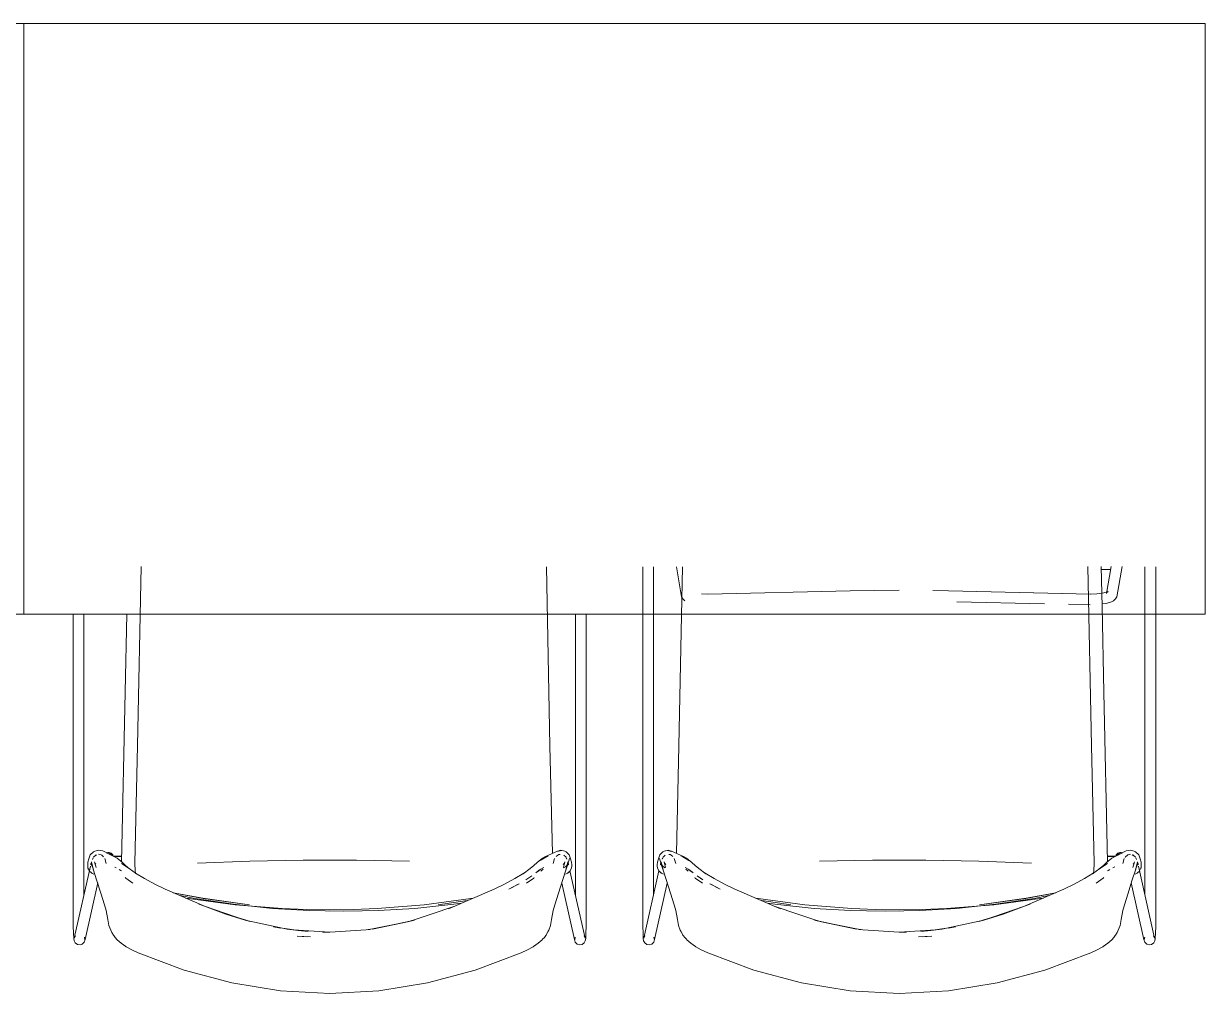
# Model space of a CAD drawing. Header units: millimetres. Extents: x 155927 to 326028, y -36033 to 97293.
# Drawn here: x 206002 to 207202, y 21746 to 22731 of the extents above; entities that cross this region are included whole.
import ezdxf

# ---------------------------------------------------------------- set-up
doc = ezdxf.new("R2010")
doc.units = ezdxf.units.MM
doc.header["$MEASUREMENT"] = 0
doc.layers.add('G-IMPT', color=8, linetype='CONTINUOUS', lineweight=9)
doc.layers.add('I-FURN', color=8, linetype='CONTINUOUS', lineweight=9)

msp = doc.modelspace()

# ---------------------------------------------------------------- linework, layer by layer
at = {"layer": 'G-IMPT'}
for p, q in [((206120.9, 22179.6), (206117.2, 21997.6)), ((206536.1, 21997.6), (206532.5, 22179.4)), ((206630.4, 22179.4), (206630.4, 21820.7)), ((206641.3, 21846.4), (206641.3, 22179.4)), ((206664.5, 22179.4), (206669.8, 22149.1)), ((206667.1, 21997.6), (206670.8, 22179.4)), ((207082.4, 22179.6), (207086, 21997.6)), ((207105.6, 22176.7), (207095.5, 22176.7)), ((207095.8, 22179.6), (207096.7, 22138.8)), ((207101.4, 22152.3), (207106.1, 22179.6)), ((207111.8, 22149.1), (207117.2, 22179.6)), ((207140.3, 22179.3), (207140.3, 21845.8)), ((207151.2, 22179.3), (207151.2, 21820.7)), ((206696.5, 22151.8), (206690.1, 22152)), ((206696.5, 22151.8), (206840.8, 22155.1)), ((206840.8, 22155.1), (206865.7, 22155.5)), ((206865.7, 22155.5), (206890.8, 22155.7)), ((206940.8, 22155.1), (206925, 22155.4)), ((207085.1, 22151.8), (206940.9, 22155)), ((207084.8, 22151.7), (206940.9, 22155)), ((207085.1, 22151.8), (207091.5, 22152)), ((207091.5, 22152), (207098.4, 22152.9)), ((207098.4, 22152.9), (207103, 22154.4)), ((207103, 22154.4), (207101.1, 22153)), ((207102.3, 22154.3), (207101.1, 22153)), ((207101.4, 22152.3), (207102.3, 22154.3)), ((206671.2, 22147), (206669.8, 22149.1)), ((206673.2, 22145), (206671.2, 22147)), ((207038.2, 22142), (206949.3, 22144)), ((207084.7, 22140.9), (207062.6, 22141.5)), ((207096.6, 22141.7), (207100.8, 22142.2)), ((207100.8, 22142.2), (207106.3, 22144)), ((207106.3, 22144), (207108.4, 22145)), ((207110.4, 22147), (207108.4, 22145)), ((207111.8, 22149.1), (207110.4, 22147)), ((206052.1, 22131.2), (206052.1, 21820.7)), ((206062.9, 22131.2), (206062.9, 21845.8)), ((206106.4, 22131.2), (206104.7, 22052.2)), ((206562, 21845.8), (206562, 22131.2)), ((206572.9, 22131.2), (206572.9, 21820.7)), ((207096.7, 22138.8), (207098.5, 22052.2)), ((206100.9, 21879.3), (206104.7, 22052.2)), ((207102.4, 21879.3), (207098.5, 22052.2)), ((206114.6, 21878.8), (206117.2, 21997.6)), ((206538.6, 21888.2), (206536.1, 21997.6)), ((206664.7, 21888.2), (206667.1, 21997.6)), ((207088.7, 21878.8), (207086, 21997.6)), ((206069.3, 21886.9), (206072.5, 21890)), ((206072.5, 21890), (206073.8, 21890.5)), ((206073.8, 21890.5), (206078, 21891.7)), ((206082.1, 21890.8), (206078, 21891.7)), ((206082.1, 21890.8), (206090.5, 21886.4)), ((206531.6, 21885.2), (206537.6, 21887.7)), ((206543.6, 21890.7), (206537.6, 21887.7)), ((206546.9, 21891.7), (206543.2, 21890.4)), ((206548.3, 21891.2), (206543.2, 21890.4)), ((206548.3, 21891.2), (206543.6, 21890.7)), ((206546.9, 21891.7), (206551.1, 21890.5)), ((206551.1, 21890.5), (206552.4, 21890)), ((206552.4, 21890), (206555.7, 21886.9)), ((206650.8, 21890), (206647.6, 21886.9)), ((206652.2, 21890.5), (206650.8, 21890)), ((206656.4, 21891.7), (206652.2, 21890.5)), ((206655, 21891.2), (206660, 21890.4)), ((206655, 21891.2), (206659.6, 21890.7)), ((206656.4, 21891.7), (206660, 21890.4)), ((206659.6, 21890.7), (206665.6, 21887.7)), ((206671.7, 21885.2), (206665.6, 21887.7)), ((207121.2, 21890.8), (207112.7, 21886.4)), ((207121.2, 21890.8), (207125.2, 21891.7)), ((207129.4, 21890.5), (207125.2, 21891.7)), ((207130.8, 21890), (207129.4, 21890.5)), ((207134, 21886.9), (207130.8, 21890)), ((206066.9, 21879.4), (206066.7, 21875.4)), ((206066.9, 21879.4), (206067.9, 21882.7)), ((206069.3, 21886.9), (206067.9, 21882.7)), ((206070.3, 21878.7), (206069.9, 21876.7)), ((206071.4, 21875.1), (206069.9, 21878.3)), ((206071.2, 21876.2), (206069.9, 21878.3)), ((206072.3, 21872.2), (206070.5, 21879.7)), ((206070.5, 21879.7), (206072.5, 21871.6)), ((206071.4, 21875.1), (206070.7, 21877.4)), ((206070.7, 21877.4), (206072.5, 21871.6)), ((206071.5, 21882.2), (206072.3, 21883.9)), ((206071.9, 21882.7), (206072.3, 21883.9)), ((206075.3, 21886.7), (206072.6, 21884.5)), ((206073.7, 21879.7), (206074.7, 21877.6)), ((206073.7, 21879.7), (206075.3, 21874.1)), ((206075, 21877.3), (206073.9, 21878.4)), ((206073.9, 21878.4), (206074.7, 21877.6)), ((206074.2, 21885.7), (206075.8, 21886.9)), ((206074.2, 21885.7), (206074.8, 21886.1)), ((206075, 21877.3), (206074.3, 21877.9)), ((206075.8, 21886.9), (206074.8, 21886.1)), ((206077.8, 21887.4), (206078.4, 21887.3)), ((206080.3, 21886.9), (206078.4, 21887.3)), ((206080.9, 21886.6), (206080.3, 21886.9)), ((206080.9, 21886.6), (206082.7, 21884.9)), ((206084.1, 21883), (206085.5, 21878.2)), ((206093.4, 21885.2), (206088.5, 21887.4)), ((206088.5, 21887.4), (206090.5, 21886.4)), ((206101.1, 21885.7), (206093, 21885.4)), ((206093.4, 21885.2), (206096.5, 21883.3)), ((206093.7, 21885), (206100, 21885.3)), ((206093.7, 21885), (206101.1, 21885.3)), ((206096.5, 21883.3), (206101.9, 21879)), ((206101.1, 21878.1), (206108.8, 21873)), ((206101.1, 21878.1), (206109.3, 21872.5)), ((206105.1, 21876), (206101.9, 21879)), ((206105.1, 21876), (206109.3, 21872.5)), ((206115, 21870.4), (206114.6, 21878.8)), ((206178.3, 21878.3), (206231.5, 21880.4)), ((206285.4, 21881.4), (206231.5, 21880.4)), ((206285.4, 21881.4), (206339.5, 21881.4)), ((206393.4, 21880.4), (206339.5, 21881.4)), ((206516.1, 21873), (206519.8, 21876)), ((206523, 21879), (206519.8, 21876)), ((206528.5, 21883.3), (206523, 21879)), ((206526.1, 21881.2), (206534.4, 21886)), ((206529.7, 21883.5), (206526.1, 21881.2)), ((206531.6, 21885.2), (206528.5, 21883.3)), ((206529.7, 21883.5), (206534.4, 21886)), ((206540.8, 21883.1), (206539.5, 21878.2)), ((206544, 21886.6), (206542.4, 21885.1)), ((206544, 21886.6), (206545, 21887.1)), ((206546.6, 21887.3), (206545, 21887.1)), ((206551, 21878.4), (206549.5, 21876.9)), ((206549.5, 21876.9), (206550.6, 21877.8)), ((206551.2, 21879.6), (206549.7, 21874.1)), ((206551.2, 21879.6), (206550, 21877.2)), ((206551, 21878.4), (206550, 21877.2)), ((206550.1, 21886.5), (206552.4, 21884.5)), ((206554.2, 21877.4), (206551.7, 21869.1)), ((206553.7, 21876.2), (206551.9, 21874.6)), ((206554.4, 21879.7), (206552.3, 21871.6)), ((206553.1, 21882.7), (206552.6, 21883.9)), ((206552.6, 21883.9), (206553.4, 21882.3)), ((206554.4, 21879.7), (206552.7, 21872.8)), ((206555.9, 21883), (206553.5, 21875.1)), ((206555, 21878.3), (206553.5, 21875.1)), ((206555, 21878.3), (206553.7, 21876.2)), ((206555.9, 21883), (206554.2, 21877.4)), ((206555, 21876.7), (206554.6, 21878.6)), ((206557.1, 21882.7), (206555.7, 21886.9)), ((206557.1, 21882.7), (206558, 21879.4)), ((206558, 21879.4), (206558.2, 21876.7)), ((206558.2, 21876.7), (206558.3, 21875.4)), ((206645.1, 21876.7), (206645, 21875.4)), ((206645.2, 21879.4), (206645.1, 21876.7)), ((206646.2, 21882.7), (206645.2, 21879.4)), ((206646.2, 21882.7), (206647.6, 21886.9)), ((206647.4, 21883), (206649, 21877.4)), ((206647.4, 21883), (206649.8, 21875.1)), ((206648.2, 21876.7), (206648.7, 21878.6)), ((206648.3, 21878.3), (206649.6, 21876.2)), ((206648.3, 21878.3), (206649.8, 21875.1)), ((206648.9, 21879.7), (206650.9, 21871.6)), ((206648.9, 21879.7), (206650.6, 21872.8)), ((206649, 21877.4), (206651.6, 21869.1)), ((206649.6, 21876.2), (206651.4, 21874.6)), ((206650.7, 21883.9), (206649.9, 21882.3)), ((206650.2, 21882.7), (206650.7, 21883.9)), ((206653.2, 21886.5), (206650.9, 21884.5)), ((206652.1, 21879.6), (206653.3, 21877.2)), ((206652.1, 21879.6), (206653.6, 21874.1)), ((206652.3, 21878.4), (206653.3, 21877.2)), ((206652.3, 21878.4), (206653.7, 21876.9)), ((206653.7, 21876.9), (206652.7, 21877.8)), ((206656.7, 21887.3), (206658.3, 21887.1)), ((206659.2, 21886.6), (206658.3, 21887.1)), ((206659.2, 21886.6), (206660.9, 21885.1)), ((206662.4, 21883.1), (206663.8, 21878.2)), ((206673.5, 21883.5), (206668.9, 21886)), ((206671.5, 21884.5), (206668.9, 21886)), ((206671.7, 21885.2), (206674.8, 21883.3)), ((206677.2, 21881.2), (206671.8, 21884.3)), ((206673.5, 21883.5), (206677.2, 21881.2)), ((206674.8, 21883.3), (206680.2, 21879)), ((206680.2, 21879), (206683.4, 21876)), ((206687.2, 21873), (206683.4, 21876)), ((206809.9, 21880.4), (206863.8, 21881.4)), ((206917.8, 21881.4), (206863.8, 21881.4)), ((206917.8, 21881.4), (206971.7, 21880.4)), ((207025, 21878.3), (206971.7, 21880.4)), ((207088.3, 21870.4), (207088.7, 21878.8)), ((207102.2, 21878.1), (207093.9, 21872.5)), ((207098.2, 21876), (207093.9, 21872.5)), ((207102.2, 21878.1), (207094.4, 21873)), ((207098.2, 21876), (207101.4, 21879)), ((207106.8, 21883.3), (207101.4, 21879)), ((207102.2, 21885.7), (207110.3, 21885.4)), ((207109.5, 21885), (207102.2, 21885.3)), ((207109.5, 21885), (207103.3, 21885.3)), ((207109.9, 21885.2), (207106.8, 21883.3)), ((207109.9, 21885.2), (207114.7, 21887.4)), ((207114.7, 21887.4), (207112.7, 21886.4)), ((207119.1, 21883), (207117.8, 21878.2)), ((207120.1, 21884.3), (207120.5, 21884.9)), ((207122.4, 21886.6), (207120.5, 21884.9)), ((207122.4, 21886.6), (207122.9, 21886.9)), ((207122.9, 21886.9), (207124.9, 21887.3)), ((207125.5, 21887.4), (207124.9, 21887.3)), ((207129, 21885.7), (207127.4, 21886.9)), ((207127.4, 21886.9), (207128.5, 21886.1)), ((207128, 21886.7), (207130.6, 21884.5)), ((207129.6, 21879.7), (207128, 21874.1)), ((207128.3, 21877.3), (207129.3, 21878.4)), ((207128.3, 21877.3), (207129, 21877.9)), ((207129, 21885.7), (207128.5, 21886.1)), ((207129.6, 21879.7), (207128.6, 21877.6)), ((207129.3, 21878.4), (207128.6, 21877.6)), ((207132.7, 21879.7), (207130.7, 21871.6)), ((207132.6, 21877.4), (207130.7, 21871.6)), ((207131.4, 21882.7), (207130.9, 21883.9)), ((207131.7, 21882.2), (207130.9, 21883.9)), ((207131, 21872.2), (207132.7, 21879.7)), ((207131.8, 21875.1), (207133.3, 21878.3)), ((207131.8, 21875.1), (207132.6, 21877.4)), ((207132, 21876.2), (207133.3, 21878.3)), ((207132.9, 21878.7), (207133.4, 21876.7)), ((207134, 21886.9), (207135.4, 21882.7)), ((207136.4, 21879.4), (207135.4, 21882.7)), ((207136.4, 21879.4), (207136.6, 21875.4)), ((206069.6, 21875.3), (206053.1, 21802.3)), ((206067, 21873.7), (206066.7, 21875.4)), ((206067, 21873.7), (206067, 21873.4)), ((206067, 21873.4), (206068.4, 21870.5)), ((206068.6, 21870.3), (206068.4, 21870.5)), ((206068.6, 21870.3), (206070.5, 21868.4)), ((206073, 21867.2), (206070.5, 21868.4)), ((206070.7, 21868.3), (206070.5, 21868.4)), ((206073.1, 21867.2), (206070.5, 21868.4)), ((206070.7, 21868.3), (206073.1, 21867.2)), ((206072.3, 21872.2), (206076.1, 21860.5)), ((206073, 21867.2), (206073.1, 21867.2)), ((206095.5, 21873.8), (206094.1, 21874.4)), ((206098.7, 21872.1), (206100.3, 21871)), ((206100.9, 21870.7), (206100.3, 21871)), ((206104.8, 21863.7), (206105.3, 21863.3)), ((206108.8, 21873), (206116.2, 21867.6)), ((206115.7, 21867.5), (206115, 21870.4)), ((206124.4, 21862.7), (206115.4, 21868.1)), ((206116.2, 21867.6), (206115.4, 21868.1)), ((206509.5, 21868.1), (206500.5, 21862.7)), ((206516.1, 21873), (206508.8, 21867.6)), ((206509.5, 21868.1), (206508.8, 21867.6)), ((206517.7, 21865.5), (206511.7, 21861.5)), ((206517.7, 21865.5), (206513.7, 21862.8)), ((206520.2, 21863.7), (206519.7, 21863.3)), ((206525, 21870.8), (206521.9, 21868.7)), ((206522.5, 21869.1), (206521.9, 21868.7)), ((206522.5, 21869.1), (206525, 21870.8)), ((206526.8, 21872.4), (206524.1, 21870.7)), ((206524.6, 21871), (206524.1, 21870.7)), ((206526.8, 21872.4), (206524.6, 21871)), ((206530, 21874), (206526.2, 21872.1)), ((206526.8, 21872.4), (206526.2, 21872.1)), ((206529.2, 21872.3), (206526.7, 21870.2)), ((206526.8, 21872.4), (206530, 21874)), ((206544.9, 21848), (206551.7, 21869.1)), ((206550, 21873.6), (206551.9, 21874.6)), ((206552, 21867.2), (206551.9, 21867.2)), ((206552, 21867.2), (206554.2, 21868.3)), ((206552.3, 21871.6), (206552.7, 21872.8)), ((206554.2, 21868.3), (206554.4, 21868.4)), ((206556.5, 21870.5), (206554.4, 21868.4)), ((206554.7, 21868.7), (206556.5, 21870.5)), ((206554.7, 21868.7), (206556.3, 21870.3)), ((206558, 21873.7), (206556.3, 21870.3)), ((206556.3, 21870.3), (206557.9, 21873.4)), ((206556.3, 21870.3), (206556.5, 21870.5)), ((206571.8, 21802.3), (206556.4, 21870.5)), ((206558, 21873.7), (206556.5, 21870.5)), ((206558, 21873.7), (206557.9, 21873.4)), ((206558, 21873.7), (206558.3, 21875.4)), ((206631.5, 21802.3), (206646.8, 21870.5)), ((206645.3, 21873.7), (206645, 21875.4)), ((206645.3, 21873.7), (206647, 21870.3)), ((206645.3, 21873.7), (206645.4, 21873.4)), ((206645.3, 21873.7), (206646.8, 21870.5)), ((206647, 21870.3), (206645.4, 21873.4)), ((206648.6, 21868.7), (206646.8, 21870.5)), ((206647, 21870.3), (206646.8, 21870.5)), ((206646.8, 21870.5), (206648.9, 21868.4)), ((206648.6, 21868.7), (206647, 21870.3)), ((206649.1, 21868.3), (206648.9, 21868.4)), ((206651.3, 21867.2), (206649.1, 21868.3)), ((206650.9, 21871.6), (206650.6, 21872.8)), ((206651.3, 21867.2), (206651.4, 21867.2)), ((206653.2, 21873.6), (206651.4, 21874.6)), ((206658.4, 21848), (206651.6, 21869.1)), ((206676.5, 21872.4), (206673.3, 21874)), ((206673.3, 21874), (206677, 21872.1)), ((206674.1, 21872.3), (206676.5, 21870.2)), ((206676.5, 21872.4), (206677, 21872.1)), ((206676.5, 21872.4), (206678.6, 21871)), ((206676.5, 21872.4), (206679.2, 21870.7)), ((206680.8, 21869.1), (206678.3, 21870.8)), ((206678.3, 21870.8), (206681.4, 21868.7)), ((206678.6, 21871), (206679.2, 21870.7)), ((206680.8, 21869.1), (206681.4, 21868.7)), ((206683.1, 21863.7), (206683.6, 21863.3)), ((206685.6, 21865.5), (206691.5, 21861.5)), ((206685.6, 21865.5), (206689.6, 21862.8)), ((206687.2, 21873), (206694.5, 21867.6)), ((206693.8, 21868.1), (206694.5, 21867.6)), ((206693.8, 21868.1), (206702.7, 21862.7)), ((207078.9, 21862.7), (207087.8, 21868.1)), ((207094.4, 21873), (207087.1, 21867.6)), ((207087.1, 21867.6), (207087.8, 21868.1)), ((207087.6, 21867.5), (207088.3, 21870.4)), ((207098.5, 21863.7), (207098, 21863.3)), ((207102.4, 21870.7), (207103, 21871)), ((207104.6, 21872.1), (207103, 21871)), ((207107.8, 21873.8), (207109.7, 21874.6)), ((207131, 21872.2), (207127.1, 21860.5)), ((207130.2, 21867.2), (207132.7, 21868.4)), ((207132.5, 21868.3), (207130.2, 21867.2)), ((207130.3, 21867.2), (207130.2, 21867.2)), ((207130.3, 21867.2), (207132.7, 21868.4)), ((207132.5, 21868.3), (207132.7, 21868.4)), ((207134.6, 21870.3), (207132.7, 21868.4)), ((207133.7, 21875.3), (207150.1, 21802.3)), ((207134.6, 21870.3), (207134.8, 21870.5)), ((207136.2, 21873.4), (207134.8, 21870.5)), ((207136.3, 21873.7), (207136.2, 21873.4)), ((207136.3, 21873.7), (207136.6, 21875.4)), ((206064, 21800.7), (206076.9, 21858.3)), ((206076.1, 21860.5), (206080, 21848)), ((206105.3, 21863.3), (206112.6, 21858)), ((206134.8, 21857.2), (206124.4, 21862.7)), ((206134.8, 21857.2), (206145.4, 21852)), ((206154.8, 21847.8), (206145.4, 21852)), ((206154.8, 21847.8), (206145.4, 21851.9)), ((206185.4, 21834.7), (206145.4, 21851.9)), ((206479.5, 21852), (206433.1, 21832.1)), ((206479.5, 21852), (206490.1, 21857.2)), ((206490.1, 21857.2), (206500.5, 21862.7)), ((206504.9, 21857.5), (206494.5, 21852)), ((206494.5, 21852), (206503.9, 21857)), ((206504.9, 21857.5), (206503.9, 21857)), ((206511.7, 21861.5), (206513.7, 21862.8)), ((206512.4, 21858), (206519.7, 21863.3)), ((206548.1, 21858.1), (206560.9, 21800.7)), ((206655.2, 21858.1), (206642.3, 21800.7)), ((206690.9, 21858), (206683.6, 21863.3)), ((206691.5, 21861.5), (206689.6, 21862.8)), ((206698.4, 21857.5), (206708.8, 21852)), ((206698.4, 21857.5), (206699.3, 21857)), ((206708.8, 21852), (206699.3, 21857)), ((206713.2, 21857.2), (206702.7, 21862.7)), ((206723.8, 21852), (206713.2, 21857.2)), ((206723.8, 21852), (206770.2, 21832.1)), ((207017.9, 21834.7), (207057.9, 21851.9)), ((207048.5, 21847.8), (207057.8, 21852)), ((207048.5, 21847.8), (207057.9, 21851.9)), ((207068.4, 21857.2), (207057.8, 21852)), ((207068.4, 21857.2), (207078.9, 21862.7)), ((207098, 21863.3), (207090.7, 21858)), ((207127.1, 21860.5), (207123.3, 21848)), ((207139.3, 21800.7), (207126.4, 21858.3)), ((206080, 21848), (206083.9, 21836)), ((206183.8, 21842.6), (206153.5, 21848.4)), ((206153.5, 21848.4), (206183.6, 21842.7)), ((206175.6, 21842.5), (206160.5, 21845.4)), ((206169.2, 21842.4), (206166, 21843)), ((206216.5, 21836), (206169.2, 21842.4)), ((206175.6, 21842.5), (206214.7, 21836.6)), ((206230.9, 21836.2), (206183.6, 21842.7)), ((206183.8, 21842.6), (206230.9, 21836.2)), ((206408.4, 21836), (206455.7, 21842.4)), ((206452.1, 21840.3), (206422.5, 21836.2)), ((206452.1, 21840.3), (206422.5, 21836.2)), ((206455.7, 21842.4), (206458.3, 21842.9)), ((206541.1, 21836), (206544.9, 21848)), ((206662.2, 21836), (206658.4, 21848)), ((206747.6, 21842.4), (206744.9, 21842.9)), ((206794.9, 21836), (206747.6, 21842.4)), ((206751.1, 21840.3), (206780.8, 21836.2)), ((206751.2, 21840.3), (206780.8, 21836.2)), ((206972.4, 21836.2), (207019.6, 21842.7)), ((207019.5, 21842.6), (206972.4, 21836.2)), ((206986.7, 21836), (207034, 21842.4)), ((207027.7, 21842.5), (206988.5, 21836.6)), ((207019.5, 21842.6), (207049.8, 21848.4)), ((207049.8, 21848.4), (207019.6, 21842.7)), ((207027.7, 21842.5), (207042.8, 21845.4)), ((207034, 21842.4), (207037.2, 21843)), ((207123.3, 21848), (207119.4, 21836)), ((206085.6, 21830.4), (206083.9, 21836)), ((206087.2, 21821.2), (206085.6, 21830.4)), ((206179.6, 21836.9), (206185.4, 21834.7)), ((206179.6, 21836.9), (206185.4, 21834.7)), ((206185.4, 21834.7), (206226.6, 21820.6)), ((206185.4, 21834.7), (206206.9, 21826.7)), ((206185.4, 21834.7), (206206.9, 21826.7)), ((206214.7, 21836.6), (206254.5, 21832.5)), ((206264.3, 21832.2), (206216.5, 21836)), ((206254.5, 21832.5), (206291.6, 21830.4)), ((206264.3, 21832.2), (206288.4, 21831.2)), ((206288.4, 21831.2), (206312.5, 21830.9)), ((206291.6, 21830.4), (206307.8, 21830.1)), ((206307.8, 21830.1), (206326.7, 21829.7)), ((206312.5, 21830.9), (206336.5, 21831.3)), ((206345.5, 21830.1), (206326.7, 21829.7)), ((206360.6, 21832.2), (206336.5, 21831.3)), ((206345.5, 21830.1), (206361.8, 21830.4)), ((206408.4, 21836), (206360.6, 21832.2)), ((206398.9, 21832.5), (206361.8, 21830.4)), ((206398.9, 21832.5), (206438.6, 21836.6)), ((206414.5, 21826.1), (206439.5, 21834.7)), ((206439.5, 21834.7), (206433.1, 21832.1)), ((206446.3, 21837.8), (206438.6, 21836.6)), ((206539.4, 21830.4), (206537.8, 21821.2)), ((206539.4, 21830.4), (206541.1, 21836)), ((206663.9, 21830.4), (206662.2, 21836)), ((206663.9, 21830.4), (206665.5, 21821.2)), ((206757, 21837.8), (206764.6, 21836.6)), ((206788.8, 21826.1), (206763.7, 21834.7)), ((206763.7, 21834.7), (206770.2, 21832.1)), ((206804.4, 21832.5), (206764.6, 21836.6)), ((206794.9, 21836), (206842.7, 21832.2)), ((206804.4, 21832.5), (206841.4, 21830.4)), ((206857.7, 21830.1), (206841.4, 21830.4)), ((206842.7, 21832.2), (206866.7, 21831.3)), ((206857.7, 21830.1), (206876.6, 21829.7)), ((206890.8, 21830.9), (206866.7, 21831.3)), ((206895.4, 21830.1), (206876.6, 21829.7)), ((206914.9, 21831.2), (206890.8, 21830.9)), ((206911.7, 21830.4), (206895.4, 21830.1)), ((206948.8, 21832.5), (206911.7, 21830.4)), ((206938.9, 21832.2), (206914.9, 21831.2)), ((206938.9, 21832.2), (206986.7, 21836)), ((206988.5, 21836.6), (206948.8, 21832.5)), ((207017.9, 21834.7), (206976.7, 21820.6)), ((207017.9, 21834.7), (206996.4, 21826.7)), ((207017.9, 21834.7), (206996.4, 21826.7)), ((207023.6, 21836.9), (207017.9, 21834.7)), ((207023.6, 21836.9), (207017.9, 21834.7)), ((207116.1, 21821.2), (207117.7, 21830.4)), ((207117.7, 21830.4), (207119.4, 21836)), ((206052.1, 21814.5), (206052.1, 21820.7)), ((206087.2, 21821.2), (206088.3, 21815.1)), ((206226.6, 21820.6), (206206.9, 21826.7)), ((206206.9, 21826.7), (206226.6, 21820.7)), ((206231.8, 21819.2), (206226.6, 21820.7)), ((206269.1, 21811.3), (206226.6, 21820.6)), ((206226.6, 21820.6), (206231.8, 21819.2)), ((206355.8, 21811.7), (206391.3, 21818.7)), ((206398.4, 21820.6), (206355.9, 21811.3)), ((206391.3, 21818.7), (206355.9, 21811.3)), ((206391.3, 21818.7), (206398.3, 21820.9)), ((206398.4, 21820.6), (206391.3, 21818.7)), ((206414.5, 21826.1), (206398.3, 21820.9)), ((206537.8, 21821.2), (206536.7, 21815.1)), ((206572.9, 21820.7), (206572.8, 21814.5)), ((206630.4, 21820.7), (206630.4, 21814.5)), ((206665.5, 21821.2), (206666.6, 21815.1)), ((206788.8, 21826.1), (206805, 21820.9)), ((206804.9, 21820.6), (206812, 21818.7)), ((206804.9, 21820.6), (206847.4, 21811.3)), ((206812, 21818.7), (206805, 21820.9)), ((206847.5, 21811.7), (206812, 21818.7)), ((206812, 21818.7), (206847.4, 21811.3)), ((206934.2, 21811.3), (206976.7, 21820.6)), ((206971.5, 21819.2), (206976.7, 21820.7)), ((206976.7, 21820.6), (206971.5, 21819.2)), ((206976.7, 21820.6), (206996.4, 21826.7)), ((206996.4, 21826.7), (206976.7, 21820.7)), ((207116.1, 21821.2), (207115, 21815.1)), ((207151.2, 21814.5), (207151.2, 21820.7)), ((206052.1, 21814.5), (206052.3, 21807.3)), ((206052.3, 21807.3), (206052.5, 21802)), ((206053.1, 21802.3), (206054.2, 21804.5)), ((206054, 21804.2), (206054.2, 21804.5)), ((206090.1, 21810.2), (206088.3, 21815.1)), ((206090.1, 21810.2), (206091.3, 21807.9)), ((206092.8, 21805.4), (206091.3, 21807.9)), ((206093.1, 21804.9), (206092.8, 21805.4)), ((206093.1, 21804.9), (206094.6, 21803)), ((206255.3, 21813.8), (206262.4, 21812.5)), ((206255.3, 21813.8), (206269.4, 21811.7)), ((206269.1, 21811.3), (206290.7, 21808.9)), ((206269.1, 21811.3), (206280.4, 21810)), ((206269.4, 21811.7), (206280.4, 21810)), ((206312.5, 21808.3), (206275.5, 21810.6)), ((206275.5, 21810.6), (206280.4, 21810)), ((206289.6, 21803.6), (206279.4, 21804.1)), ((206279.4, 21804.1), (206293, 21803.4)), ((206290.7, 21808.9), (206280.4, 21810)), ((206312.5, 21808.3), (206305, 21808.4)), ((206312.5, 21808.3), (206305, 21808.4)), ((206349.4, 21810.8), (206312.5, 21808.3)), ((206349.4, 21810.6), (206355.8, 21811.7)), ((206349.4, 21810.8), (206353.6, 21811.1)), ((206349.4, 21810.6), (206352.9, 21811)), ((206531.9, 21804.9), (206530.4, 21803)), ((206531.9, 21804.9), (206534.9, 21810.2)), ((206534.3, 21809.2), (206531.9, 21804.9)), ((206531.9, 21804.9), (206532.1, 21805.4)), ((206532.1, 21805.4), (206533.7, 21807.9)), ((206533.7, 21807.9), (206534.9, 21810.2)), ((206534.3, 21809.2), (206534.9, 21810.2)), ((206536.7, 21815.1), (206534.9, 21810.2)), ((206571.8, 21802.3), (206570.8, 21804.4)), ((206570.8, 21804.4), (206571, 21804.2)), ((206572.4, 21802), (206572.7, 21807.3)), ((206572.7, 21807.3), (206572.8, 21814.5)), ((206630.6, 21807.3), (206630.4, 21814.5)), ((206630.9, 21802), (206630.6, 21807.3)), ((206631.5, 21802.3), (206632.5, 21804.4)), ((206632.5, 21804.4), (206632.3, 21804.2)), ((206666.6, 21815.1), (206668.4, 21810.2)), ((206669, 21809.2), (206668.4, 21810.2)), ((206671.4, 21804.9), (206668.4, 21810.2)), ((206669.6, 21807.9), (206668.4, 21810.2)), ((206669, 21809.2), (206671.4, 21804.9)), ((206671.1, 21805.4), (206669.6, 21807.9)), ((206671.4, 21804.9), (206671.1, 21805.4)), ((206671.4, 21804.9), (206672.9, 21803)), ((206853.8, 21810.6), (206847.5, 21811.7)), ((206853.9, 21810.8), (206849.7, 21811.1)), ((206853.8, 21810.6), (206850.4, 21811)), ((206853.9, 21810.8), (206890.8, 21808.3)), ((206890.8, 21808.3), (206927.8, 21810.6)), ((206890.8, 21808.3), (206898.3, 21808.4)), ((206890.8, 21808.3), (206898.3, 21808.4)), ((206923.9, 21804.1), (206910.3, 21803.4)), ((206934.2, 21811.3), (206912.6, 21808.9)), ((206912.6, 21808.9), (206922.8, 21810)), ((206914.4, 21803.6), (206923.9, 21804.1)), ((206933.9, 21811.7), (206922.8, 21810)), ((206934.2, 21811.3), (206922.8, 21810)), ((206927.8, 21810.6), (206922.8, 21810)), ((206948, 21813.8), (206933.9, 21811.7)), ((206948, 21813.8), (206940.8, 21812.5)), ((207110.2, 21804.9), (207108.7, 21803)), ((207110.2, 21804.9), (207110.5, 21805.4)), ((207110.5, 21805.4), (207112, 21807.9)), ((207113.2, 21810.2), (207112, 21807.9)), ((207113.2, 21810.2), (207115, 21815.1)), ((207150.1, 21802.3), (207149.1, 21804.5)), ((207149.3, 21804.2), (207149.1, 21804.5)), ((207151, 21807.3), (207150.7, 21802)), ((207151.2, 21814.5), (207151, 21807.3)), ((206052.5, 21802), (206052.9, 21799.6)), ((206052.9, 21799.6), (206054.1, 21797.3)), ((206054.1, 21797.3), (206056.2, 21795.8)), ((206058.9, 21795.4), (206056.2, 21795.8)), ((206058.9, 21795.4), (206061, 21796.1)), ((206061.4, 21796.5), (206061, 21796.1)), ((206061.4, 21796.5), (206063.2, 21798.2)), ((206063.2, 21798.2), (206062.9, 21797.9)), ((206064, 21800.7), (206063.2, 21798.2)), ((206063.3, 21803.1), (206063.7, 21800.5)), ((206063.4, 21802.8), (206063.7, 21800.5)), ((206094.6, 21803), (206096.8, 21800.5)), ((206096.8, 21800.5), (206098.6, 21798.7)), ((206100.7, 21797), (206098.6, 21798.7)), ((206105.6, 21793.6), (206100.7, 21797)), ((206105.6, 21793.6), (206105.9, 21793.4)), ((206111.5, 21790.2), (206105.9, 21793.4)), ((206519, 21793.4), (206513.4, 21790.2)), ((206519, 21793.4), (206519.3, 21793.6)), ((206524.2, 21797), (206519.3, 21793.6)), ((206524.2, 21797), (206526.3, 21798.7)), ((206528.1, 21800.5), (206526.3, 21798.7)), ((206528.1, 21800.5), (206528.6, 21801.1)), ((206530.4, 21803), (206528.6, 21801.1)), ((206560.9, 21800.7), (206561.7, 21798.2)), ((206561.7, 21803.1), (206561.2, 21800.5)), ((206561.5, 21802.8), (206561.2, 21800.5)), ((206561.7, 21798.2), (206562, 21797.9)), ((206563.9, 21796.1), (206562, 21797.9)), ((206563.9, 21796.1), (206566, 21795.4)), ((206568.7, 21795.8), (206566, 21795.4)), ((206570.8, 21797.3), (206568.7, 21795.8)), ((206572, 21799.6), (206570.8, 21797.3)), ((206572, 21799.6), (206572.4, 21802)), ((206631.2, 21799.6), (206630.9, 21802)), ((206631.2, 21799.6), (206632.4, 21797.3)), ((206632.4, 21797.3), (206634.6, 21795.8)), ((206634.6, 21795.8), (206637.2, 21795.4)), ((206639.4, 21796.1), (206637.2, 21795.4)), ((206639.4, 21796.1), (206641.2, 21797.9)), ((206641.5, 21798.2), (206641.2, 21797.9)), ((206642.3, 21800.7), (206641.5, 21798.2)), ((206641.6, 21803.1), (206642.1, 21800.5)), ((206641.7, 21802.8), (206642.1, 21800.5)), ((206672.9, 21803), (206674.6, 21801.1)), ((206675.1, 21800.5), (206674.6, 21801.1)), ((206675.1, 21800.5), (206677, 21798.7)), ((206679.1, 21797), (206677, 21798.7)), ((206679.1, 21797), (206683.9, 21793.6)), ((206684.2, 21793.4), (206683.9, 21793.6)), ((206684.2, 21793.4), (206689.8, 21790.2)), ((207091.8, 21790.2), (207097.4, 21793.4)), ((207097.7, 21793.6), (207097.4, 21793.4)), ((207097.7, 21793.6), (207102.5, 21797)), ((207102.5, 21797), (207104.6, 21798.7)), ((207106.5, 21800.5), (207104.6, 21798.7)), ((207108.7, 21803), (207106.5, 21800.5)), ((207139.3, 21800.7), (207140.1, 21798.2)), ((207140, 21803.1), (207139.5, 21800.5)), ((207139.9, 21802.8), (207139.5, 21800.5)), ((207141.9, 21796.5), (207140.1, 21798.2)), ((207140.1, 21798.2), (207140.4, 21797.9)), ((207141.9, 21796.5), (207142.2, 21796.1)), ((207144.4, 21795.4), (207142.2, 21796.1)), ((207144.4, 21795.4), (207147, 21795.8)), ((207149.2, 21797.3), (207147, 21795.8)), ((207150.4, 21799.6), (207149.2, 21797.3)), ((207150.7, 21802), (207150.4, 21799.6)), ((206117.9, 21787.4), (206111.5, 21790.2)), ((206164.7, 21769.8), (206117.9, 21787.4)), ((206460.2, 21769.8), (206506.9, 21787.3)), ((206506.9, 21787.3), (206513.4, 21790.2)), ((206696.3, 21787.3), (206689.8, 21790.2)), ((206743.1, 21769.8), (206696.3, 21787.3)), ((207038.5, 21769.8), (207085.4, 21787.4)), ((207085.4, 21787.4), (207091.8, 21790.2)), ((206213.2, 21756.8), (206164.7, 21769.8)), ((206460.2, 21769.8), (206411.8, 21756.8)), ((206743.1, 21769.8), (206791.5, 21756.8)), ((206990.1, 21756.8), (207038.5, 21769.8)), ((206213.2, 21756.8), (206262.6, 21748.7)), ((206411.8, 21756.8), (206362.4, 21748.7)), ((206791.5, 21756.8), (206840.9, 21748.7)), ((206990.1, 21756.8), (206940.7, 21748.7)), ((206312.5, 21746.1), (206262.6, 21748.7)), ((206312.5, 21746.1), (206362.4, 21748.7)), ((206890.8, 21746.1), (206840.9, 21748.7)), ((206890.8, 21746.1), (206940.7, 21748.7))]:
    msp.add_line(p, q, dxfattribs=at)
at = {"layer": 'I-FURN'}
for p, q in [((206001.8, 22731.2), (204801.7, 22731.2)), ((207201.6, 22731.2), (206001.5, 22731.2)), ((206001.8, 22131.2), (206001.8, 22731.2)), ((207201.6, 22131.2), (207201.6, 22731.2)), ((204801.7, 22131.2), (206001.8, 22131.2)), ((206001.5, 22131.2), (207201.6, 22131.2)), ((206085.7, 21888.7), (206087.2, 21889.2)), ((206087.2, 21889.2), (206088.4, 21889.2)), ((206092.3, 21886.7), (206087.2, 21889.2)), ((206087.2, 21889.2), (206091.5, 21887.6)), ((206087.2, 21889.2), (206089.5, 21888.9)), ((206087.2, 21889.2), (206090.5, 21888.4)), ((206088.4, 21889.2), (206089.5, 21888.9)), ((206089.5, 21888.9), (206090.5, 21888.4)), ((206091.5, 21887.6), (206090.5, 21888.4)), ((206092.3, 21886.7), (206091.5, 21887.6)), ((207111, 21886.7), (207116.1, 21889.2)), ((207111, 21886.7), (207111.8, 21887.6)), ((207116.1, 21889.2), (207111.8, 21887.6)), ((207111.8, 21887.6), (207112.7, 21888.4)), ((207116.1, 21889.2), (207112.7, 21888.4)), ((207113.8, 21888.9), (207112.7, 21888.4)), ((207114.9, 21889.2), (207113.8, 21888.9)), ((207116.1, 21889.2), (207113.8, 21888.9)), ((207116.1, 21889.2), (207114.9, 21889.2)), ((207117.6, 21888.7), (207116.1, 21889.2)), ((206092.3, 21886.7), (206088.5, 21887.4)), ((206092.3, 21886.7), (206089.7, 21886.9)), ((206092.3, 21886.7), (206090.2, 21886.7)), ((206092.3, 21886.7), (206090.6, 21886.5)), ((206092.3, 21886.7), (206090.8, 21886.4)), ((206092.3, 21886.7), (206092.5, 21885.5)), ((207111, 21886.7), (207110.8, 21885.5)), ((207111, 21886.7), (207114.8, 21887.4)), ((207111, 21886.7), (207113.6, 21886.9)), ((207111, 21886.7), (207112.4, 21886.4)), ((207111, 21886.7), (207113, 21886.7)), ((207111, 21886.7), (207112.7, 21886.5))]:
    msp.add_line(p, q, dxfattribs=at)

doc.saveas('drawing.dxf')
